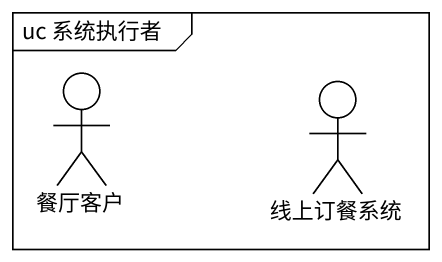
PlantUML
@startuml
mainframe uc 系统执行者
actor 餐厅客户
actor 线上订餐系统
@enduml
